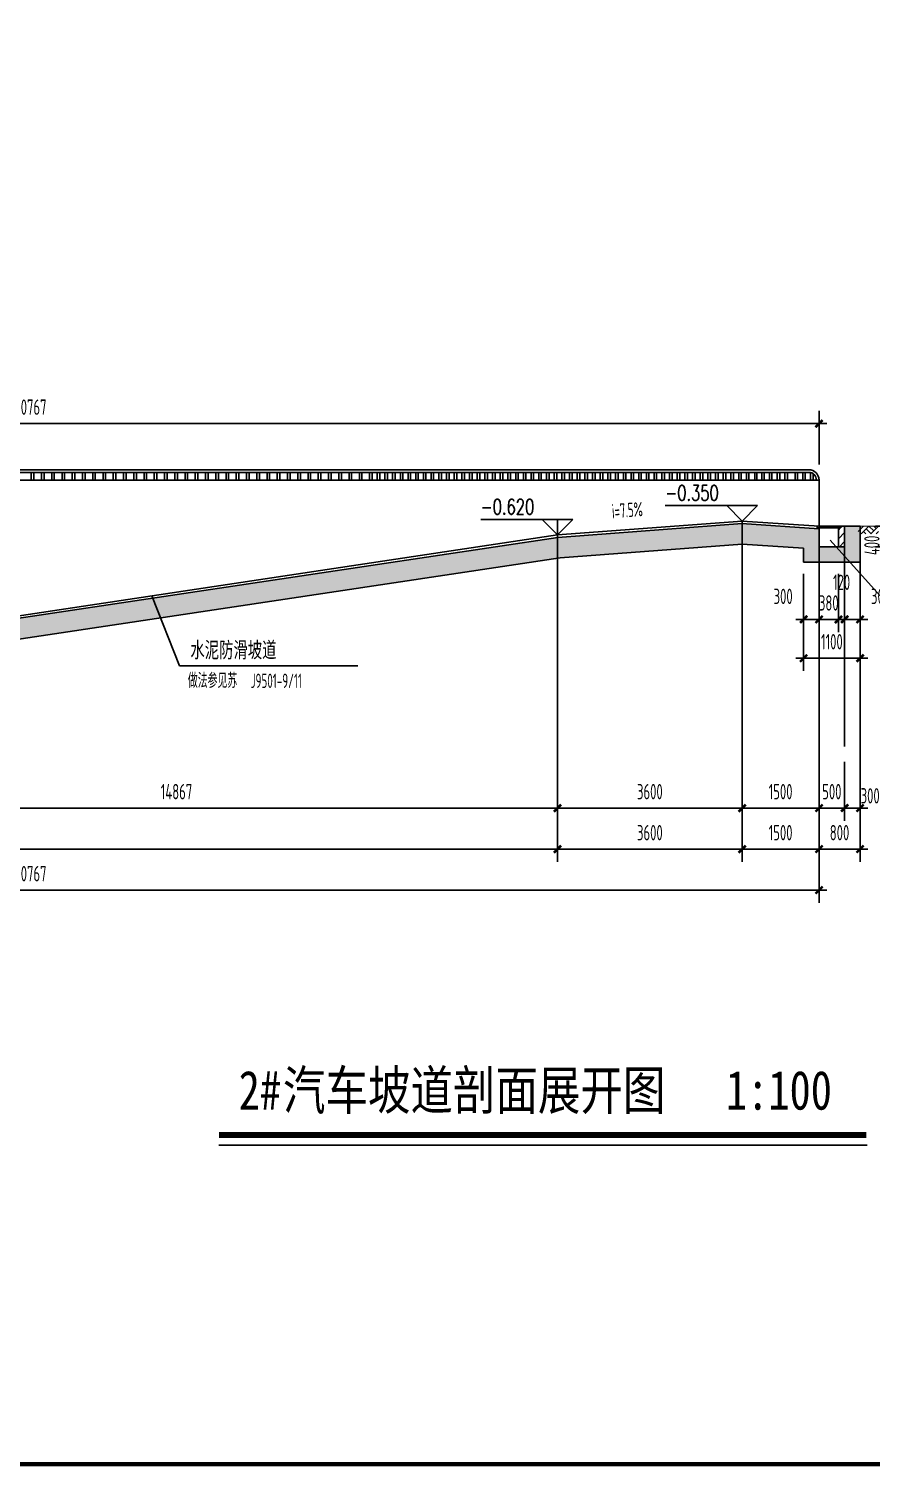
# Model space of a CAD drawing. Extents: x 1596194 to 1987057, y -212608 to 63160.
# Drawn here: x 1952829 to 1969264, y -163920 to -135880 of the extents above; entities that cross this region are included whole.
import ezdxf

# ---------------------------------------------------------------- set-up
doc = ezdxf.new("R2010")
doc.units = 0
doc.header["$LTSCALE"] = 100
doc.header["$MEASUREMENT"] = 0
doc.linetypes.add('CONTINOUS', pattern=[0])
doc.layers.get('0').update_dxf_attribs({"linetype": 'CONTINUOUS'})
doc.layers.get('DEFPOINTS').update_dxf_attribs({"linetype": 'CONTINUOUS'})
for name, color, linetype in [('DOTE', 251, 'CONTINUOUS'), ('HA', 150, 'CONTINUOUS'), ('PUB_DIM', 3, 'CONTINUOUS'), ('PUB_TEXT', 30, 'CONTINUOUS'), ('WALL', 2, 'CONTINUOUS'), ('WINDOW', 4, 'CONTINUOUS'), ('图层1', 9, 'CONTINUOUS')]:
    doc.layers.add(name, color=color, linetype=linetype)
doc.styles.add('_TCH_DIM', font='SIMPLEX', dxfattribs={"bigfont": 'GBCBIG'})
doc.styles.add('DIM_FONT', font='SYSZ.shx', dxfattribs={"width": 0.7, "bigfont": 'SYFS.shx'})
doc.styles.get("Standard").update_dxf_attribs({"font": 'SimSun.ttf', "width": 0.8})
doc.styles.add('标注', font='SIMPLEX', dxfattribs={"width": 0.8, "bigfont": 'HZTXT'})
doc.dimstyles.new('DIMN', dxfattribs={"dimtxt": 300, "dimasz": 1, "dimexe": 250, "dimexo": 300, "dimgap": 150, "dimtad": 1, "dimdec": 0, "dimzin": 0, "dimdsep": 46, "dimtxsty": 'DIM_FONT', "dimblk": 'ARCHTICK', "dimcen": 0.09, "dimclrt": 7, "dimazin": 2, "dimtfac": 1, "dimtdec": 0, "dimtix": 1, "dimtmove": 2, "dimatfit": 3, "dimldrblk": 'DOT', "dimfxl": 0, "dimtolj": 1, "dimtzin": 0, "dimarcsym": 0})

# ---------------------------------------------------------------- blocks, each defined once
blk = doc.blocks.new('_archtick')
blk.add_line((-150, 0), (150, 0))
at = {"const_width": 50}
blk.add_lwpolyline([(-70, -70), (70, 70)], dxfattribs=at)
blk = doc.blocks.new('*D721')
at = {"layer": 'DEFPOINTS', "color": 0}
for p in [(1968245, -143583), (1937478, -144683), (1968245, -144683)]:
    blk.add_point(p, dxfattribs=at)
at = {"layer": 'PUB_DIM', "color": 0, "lineweight": -2}
for p, q in [((1937478, -144383), (1937478, -143333)), ((1968245, -144383), (1968245, -143333)), ((1937478, -143583), (1968245, -143583))]:
    blk.add_line(p, q, dxfattribs=at)
at = {"layer": 'PUB_DIM', "color": 0, "lineweight": -2, "rotation": 180}
blk.add_blockref('_archtick', (1937478, -143583), dxfattribs=at)
at = {"layer": 'PUB_DIM', "color": 0, "lineweight": -2}
blk.add_blockref('_archtick', (1968245, -143583), dxfattribs=at)
at = {"layer": 'PUB_DIM', "color": 7, "insert": (1952861, -143261), "char_height": 300, "attachment_point": 5, "style": 'DIM_FONT'}
blk.add_mtext('\\A1;30767', dxfattribs=at)
blk = doc.blocks.new('_Dot')
at = {"color": 0, "linetype": 'ByBlock', "lineweight": -2}
blk.add_line((-0.5, 0), (-1, 0), dxfattribs=at)
at = {"color": 0, "linetype": 'ByBlock', "const_width": 0.5}
blk.add_lwpolyline([(-0.25, 0, 1), (0.25, 0, 1)], format="xyb", close=True, dxfattribs=at)
blk = doc.blocks.new('$LinePat$00000009')
for p, q in [((0, -210), (210, 0)), ((120, -300), (420, 0)), ((420, 0), (608, -188)), ((495, -300), (795, 0)), ((615, 0), (705, -90)), ((210, -210), (300, -300)), ((315, -105), (502, -293)), ((705, -300), (795, -210))]:
    blk.add_line(p, q)
blk = doc.blocks.new('*D1126')
at = {"layer": 'DEFPOINTS', "color": 0}
for p in [(1967945, -146485), (1969045, -146485), (1969045, -148158)]:
    blk.add_point(p, dxfattribs=at)
at = {"layer": 'PUB_DIM', "color": 0, "lineweight": -2}
for p, q in [((1967945, -146785), (1967945, -148408)), ((1969045, -146785), (1969045, -148408)), ((1967945, -148158), (1969045, -148158))]:
    blk.add_line(p, q, dxfattribs=at)
at = {"layer": 'PUB_DIM', "color": 0, "lineweight": -2, "rotation": 180}
blk.add_blockref('_archtick', (1967945, -148158), dxfattribs=at)
at = {"layer": 'PUB_DIM', "color": 0, "lineweight": -2}
blk.add_blockref('_archtick', (1969045, -148158), dxfattribs=at)
at = {"layer": 'PUB_DIM', "color": 7, "insert": (1968495, -147837), "char_height": 300, "attachment_point": 5, "style": 'DIM_FONT'}
blk.add_mtext('\\A1;1100', dxfattribs=at)
blk = doc.blocks.new('*D1128')
at = {"layer": 'DEFPOINTS', "color": 0}
for p in [(1968245, -146216), (1968625, -146216), (1968625, -147403)]:
    blk.add_point(p, dxfattribs=at)
at = {"layer": 'PUB_DIM', "color": 0, "lineweight": -2}
for p, q in [((1968245, -146516), (1968245, -147653)), ((1968625, -146516), (1968625, -147653)), ((1968245, -147403), (1968244, -147403)), ((1968245, -147403), (1968625, -147403)), ((1968625, -147403), (1968626, -147403))]:
    blk.add_line(p, q, dxfattribs=at)
blk.add_blockref('_archtick', (1968245, -147403), dxfattribs=at)
at = {"layer": 'PUB_DIM', "color": 0, "lineweight": -2, "rotation": 180}
blk.add_blockref('_archtick', (1968625, -147403), dxfattribs=at)
at = {"layer": 'PUB_DIM', "color": 7, "insert": (1968435, -147081), "char_height": 300, "attachment_point": 5, "style": 'DIM_FONT'}
blk.add_mtext('\\A1;380', dxfattribs=at)
blk = doc.blocks.new('*D1129')
at = {"layer": 'DEFPOINTS', "color": 0}
for p in [(1968625, -146216), (1968745, -146216), (1968745, -147403)]:
    blk.add_point(p, dxfattribs=at)
at = {"layer": 'PUB_DIM', "color": 0, "lineweight": -2}
for p, q in [((1968625, -146516), (1968625, -147653)), ((1968745, -146516), (1968745, -147653)), ((1968625, -147403), (1968624, -147403)), ((1968625, -147403), (1968745, -147403)), ((1968745, -147403), (1968746, -147403))]:
    blk.add_line(p, q, dxfattribs=at)
blk.add_blockref('_archtick', (1968625, -147403), dxfattribs=at)
at = {"layer": 'PUB_DIM', "color": 0, "lineweight": -2, "rotation": 180}
blk.add_blockref('_archtick', (1968745, -147403), dxfattribs=at)
at = {"layer": 'PUB_DIM', "color": 7, "insert": (1968685, -146678), "char_height": 300, "attachment_point": 5, "style": 'DIM_FONT'}
blk.add_mtext('\\A1;120', dxfattribs=at)
blk = doc.blocks.new('*D1135')
at = {"layer": 'DEFPOINTS', "color": 0}
for p in [(1937478, -149447), (1968245, -149447), (1968245, -152683)]:
    blk.add_point(p, dxfattribs=at)
at = {"layer": 'PUB_DIM', "color": 0, "lineweight": -2}
for p, q in [((1937478, -149747), (1937478, -152933)), ((1968245, -149747), (1968245, -152933)), ((1937478, -152683), (1968245, -152683))]:
    blk.add_line(p, q, dxfattribs=at)
at = {"layer": 'PUB_DIM', "color": 0, "lineweight": -2, "rotation": 180}
blk.add_blockref('_archtick', (1937478, -152683), dxfattribs=at)
at = {"layer": 'PUB_DIM', "color": 0, "lineweight": -2}
blk.add_blockref('_archtick', (1968245, -152683), dxfattribs=at)
at = {"layer": 'PUB_DIM', "color": 7, "insert": (1952861, -152362), "char_height": 300, "attachment_point": 5, "style": 'DIM_FONT'}
blk.add_mtext('\\A1;30767', dxfattribs=at)
blk = doc.blocks.new('*D1140')
at = {"layer": 'DEFPOINTS', "color": 0}
for p in [(1941078, -149418), (1963145, -149418), (1963145, -151883)]:
    blk.add_point(p, dxfattribs=at)
at = {"layer": 'PUB_DIM', "color": 0, "lineweight": -2}
for p, q in [((1941078, -149718), (1941078, -152133)), ((1963145, -149718), (1963145, -152133)), ((1941078, -151883), (1963145, -151883))]:
    blk.add_line(p, q, dxfattribs=at)
at = {"layer": 'PUB_DIM', "color": 0, "lineweight": -2, "rotation": 180}
blk.add_blockref('_archtick', (1941078, -151883), dxfattribs=at)
at = {"layer": 'PUB_DIM', "color": 0, "lineweight": -2}
blk.add_blockref('_archtick', (1963145, -151883), dxfattribs=at)
at = {"layer": 'PUB_DIM', "color": 7, "insert": (1952111, -151562), "char_height": 300, "attachment_point": 5, "style": 'DIM_FONT'}
blk.add_mtext('\\A1;22067', dxfattribs=at)
blk = doc.blocks.new('*D1141')
at = {"layer": 'DEFPOINTS', "color": 0}
for p in [(1963145, -149418), (1966745, -149418), (1966745, -151883)]:
    blk.add_point(p, dxfattribs=at)
at = {"layer": 'PUB_DIM', "color": 0, "lineweight": -2}
for p, q in [((1963145, -149718), (1963145, -152133)), ((1966745, -149718), (1966745, -152133)), ((1963145, -151883), (1966745, -151883))]:
    blk.add_line(p, q, dxfattribs=at)
at = {"layer": 'PUB_DIM', "color": 0, "lineweight": -2, "rotation": 180}
blk.add_blockref('_archtick', (1963145, -151883), dxfattribs=at)
at = {"layer": 'PUB_DIM', "color": 0, "lineweight": -2}
blk.add_blockref('_archtick', (1966745, -151883), dxfattribs=at)
at = {"layer": 'PUB_DIM', "color": 7, "insert": (1964945, -151562), "char_height": 300, "attachment_point": 5, "style": 'DIM_FONT'}
blk.add_mtext('\\A1;3600', dxfattribs=at)
blk = doc.blocks.new('*D1142')
at = {"layer": 'DEFPOINTS', "color": 0}
for p in [(1966745, -149418), (1968245, -149418), (1968245, -151883)]:
    blk.add_point(p, dxfattribs=at)
at = {"layer": 'PUB_DIM', "color": 0, "lineweight": -2}
for p, q in [((1966745, -149718), (1966745, -152133)), ((1968245, -149718), (1968245, -152133)), ((1966745, -151883), (1968245, -151883))]:
    blk.add_line(p, q, dxfattribs=at)
at = {"layer": 'PUB_DIM', "color": 0, "lineweight": -2, "rotation": 180}
blk.add_blockref('_archtick', (1966745, -151883), dxfattribs=at)
at = {"layer": 'PUB_DIM', "color": 0, "lineweight": -2}
blk.add_blockref('_archtick', (1968245, -151883), dxfattribs=at)
at = {"layer": 'PUB_DIM', "color": 7, "insert": (1967495, -151562), "char_height": 300, "attachment_point": 5, "style": 'DIM_FONT'}
blk.add_mtext('\\A1;1500', dxfattribs=at)
blk = doc.blocks.new('*D1143')
at = {"layer": 'DEFPOINTS', "color": 0}
for p in [(1968245, -149418), (1969045, -149418), (1969045, -151883)]:
    blk.add_point(p, dxfattribs=at)
at = {"layer": 'PUB_DIM', "color": 0, "lineweight": -2}
for p, q in [((1968245, -149718), (1968245, -152133)), ((1969045, -149718), (1969045, -152133)), ((1968245, -151883), (1968244, -151883)), ((1968245, -151883), (1969045, -151883)), ((1969045, -151883), (1969046, -151883))]:
    blk.add_line(p, q, dxfattribs=at)
blk.add_blockref('_archtick', (1968245, -151883), dxfattribs=at)
at = {"layer": 'PUB_DIM', "color": 0, "lineweight": -2, "rotation": 180}
blk.add_blockref('_archtick', (1969045, -151883), dxfattribs=at)
at = {"layer": 'PUB_DIM', "color": 7, "insert": (1968645, -151562), "char_height": 300, "attachment_point": 5, "style": 'DIM_FONT'}
blk.add_mtext('\\A1;800', dxfattribs=at)
blk = doc.blocks.new('*D1156')
at = {"layer": 'DEFPOINTS', "color": 0}
for p in [(1948278, -149883), (1963145, -149883), (1963145, -151083)]:
    blk.add_point(p, dxfattribs=at)
at = {"layer": 'PUB_DIM', "color": 0, "lineweight": -2}
for p, q in [((1948278, -150183), (1948278, -151333)), ((1963145, -150183), (1963145, -151333)), ((1948278, -151083), (1963145, -151083))]:
    blk.add_line(p, q, dxfattribs=at)
at = {"layer": 'PUB_DIM', "color": 0, "lineweight": -2, "rotation": 180}
blk.add_blockref('_archtick', (1948278, -151083), dxfattribs=at)
at = {"layer": 'PUB_DIM', "color": 0, "lineweight": -2}
blk.add_blockref('_archtick', (1963145, -151083), dxfattribs=at)
at = {"layer": 'PUB_DIM', "color": 7, "insert": (1955711, -150762), "char_height": 300, "attachment_point": 5, "style": 'DIM_FONT'}
blk.add_mtext('\\A1;14867', dxfattribs=at)
blk = doc.blocks.new('*D1157')
at = {"layer": 'DEFPOINTS', "color": 0}
for p in [(1963145, -149883), (1966745, -149883), (1966745, -151083)]:
    blk.add_point(p, dxfattribs=at)
at = {"layer": 'PUB_DIM', "color": 0, "lineweight": -2}
for p, q in [((1963145, -150183), (1963145, -151333)), ((1966745, -150183), (1966745, -151333)), ((1963145, -151083), (1966745, -151083))]:
    blk.add_line(p, q, dxfattribs=at)
at = {"layer": 'PUB_DIM', "color": 0, "lineweight": -2, "rotation": 180}
blk.add_blockref('_archtick', (1963145, -151083), dxfattribs=at)
at = {"layer": 'PUB_DIM', "color": 0, "lineweight": -2}
blk.add_blockref('_archtick', (1966745, -151083), dxfattribs=at)
at = {"layer": 'PUB_DIM', "color": 7, "insert": (1964945, -150762), "char_height": 300, "attachment_point": 5, "style": 'DIM_FONT'}
blk.add_mtext('\\A1;3600', dxfattribs=at)
blk = doc.blocks.new('*D1158')
at = {"layer": 'DEFPOINTS', "color": 0}
for p in [(1966745, -149883), (1968245, -149883), (1968245, -151083)]:
    blk.add_point(p, dxfattribs=at)
at = {"layer": 'PUB_DIM', "color": 0, "lineweight": -2}
for p, q in [((1966745, -150183), (1966745, -151333)), ((1968245, -150183), (1968245, -151333)), ((1966745, -151083), (1968245, -151083))]:
    blk.add_line(p, q, dxfattribs=at)
at = {"layer": 'PUB_DIM', "color": 0, "lineweight": -2, "rotation": 180}
blk.add_blockref('_archtick', (1966745, -151083), dxfattribs=at)
at = {"layer": 'PUB_DIM', "color": 0, "lineweight": -2}
blk.add_blockref('_archtick', (1968245, -151083), dxfattribs=at)
at = {"layer": 'PUB_DIM', "color": 7, "insert": (1967495, -150762), "char_height": 300, "attachment_point": 5, "style": 'DIM_FONT'}
blk.add_mtext('\\A1;1500', dxfattribs=at)
blk = doc.blocks.new('*D1159')
at = {"layer": 'DEFPOINTS', "color": 0}
for p in [(1968245, -149883), (1968745, -149883), (1968745, -151083)]:
    blk.add_point(p, dxfattribs=at)
at = {"layer": 'PUB_DIM', "color": 0, "lineweight": -2}
for p, q in [((1968245, -150183), (1968245, -151333)), ((1968745, -150183), (1968745, -151333)), ((1968245, -151083), (1968244, -151083)), ((1968245, -151083), (1968745, -151083)), ((1968745, -151083), (1968746, -151083))]:
    blk.add_line(p, q, dxfattribs=at)
blk.add_blockref('_archtick', (1968245, -151083), dxfattribs=at)
at = {"layer": 'PUB_DIM', "color": 0, "lineweight": -2, "rotation": 180}
blk.add_blockref('_archtick', (1968745, -151083), dxfattribs=at)
at = {"layer": 'PUB_DIM', "color": 7, "insert": (1968495, -150762), "char_height": 300, "attachment_point": 5, "style": 'DIM_FONT'}
blk.add_mtext('\\A1;500', dxfattribs=at)
blk = doc.blocks.new('*D1160')
at = {"layer": 'DEFPOINTS', "color": 0}
for p in [(1968745, -149883), (1969045, -149883), (1969045, -151083)]:
    blk.add_point(p, dxfattribs=at)
at = {"layer": 'PUB_DIM', "color": 0, "lineweight": -2}
for p, q in [((1968745, -150183), (1968745, -151333)), ((1969045, -150183), (1969045, -151333)), ((1968745, -151083), (1969045, -151083))]:
    blk.add_line(p, q, dxfattribs=at)
at = {"layer": 'PUB_DIM', "color": 0, "lineweight": -2, "rotation": 180}
blk.add_blockref('_archtick', (1968745, -151083), dxfattribs=at)
at = {"layer": 'PUB_DIM', "color": 0, "lineweight": -2}
blk.add_blockref('_archtick', (1969045, -151083), dxfattribs=at)
at = {"layer": 'PUB_DIM', "color": 7, "insert": (1969243, -150843), "char_height": 300, "attachment_point": 5, "style": 'DIM_FONT'}
blk.add_mtext('\\A1;300', dxfattribs=at)

msp = doc.modelspace()

# ---------------------------------------------------------------- hatches: boundary and pattern name
at = {"layer": 'HA'}
h = msp.add_hatch(dxfattribs=at)
h.set_pattern_fill('钢筋混凝土', color=256, scale=100, style=0)
h.set_pattern_definition([(45, (0, 0), (-176.776695, 176.776695), []), (50, (0, 0), (717.26018, -62.75213), [75, -825]), (355, (0, 0), (-138.75133, 752.19213), [60, -660]), (100.4514, (59.8, -5.2), (578.50938, 689.43954), [63.7402, -701.1421]), (46.1842, (0, 200), (1067.24105, -165.519), [112.5, -1237.5]), (96.6356, (88.9, 186.2), (934.6627, 974.11787), [95.6103, -1051.713]), (351.1842, (0, 200), (934.66195, 974.1186), [90, -990]), (21, (100, 150), (596.90705, -402.61889), [75, -825]), (326, (100, 150), (243.31533, 725.15005), [60, -660]), (71.4514, (149.74, 116.45), (840.22263, 322.5305), [63.7402, -701.1421]), (37.5, (0, 0), (12.159855, 332.893854), [0, -652, 0, -670, 0, -662.5]), (7.5, (0, 0), (263.06954, 394.41171), [0, -382, 0, -637, 0, -252.5]), (327.5, (-223, 0), (533.822436, -22.55487), [0, -250, 0, -780, 0, -1035]), (317.5, (-323, 0), (583.18617, 100.10498), [0, -325, 0, -518, 0, -735])])
h.paths.add_polyline_path([(1948277.962, -148438.212), (1963195.234, -146200.655), (1966746.832, -145934.286), (1967944.962, -146014.161), (1967944.962, -146283.162), (1969044.962, -146283.162), (1969044.962, -145583.162), (1968744.962, -145583.162), (1968744.962, -145983.162), (1968244.962, -145983.162), (1968244.962, -145633.273), (1966745.169, -145533.287), (1963150.547, -145802.883), (1947877.962, -148093.737), (1947877.962, -149433.162), (1934021.962, -149433.162), (1934021.962, -149883.162), (1948277.962, -149883.162)])
h = msp.add_hatch(dxfattribs=at)
h.set_pattern_fill('普通砖', color=256, scale=100, style=0)
h.set_pattern_definition([(45, (1530586.92, -173921.14), (-88.388348, 88.388348), [])])
h.paths.add_polyline_path([(1968744.962, -145583.162), (1968659.962, -145583.162), (1968659.962, -145618.162), (1968624.962, -145618.162), (1968624.962, -145983.162), (1968744.962, -145983.162)])

# ---------------------------------------------------------------- linework, layer by layer
at = {"color": 50, "linetype": 'Continuous', "const_width": 80}
msp.add_lwpolyline([(1987017.155, -163880.481), (1907517.155, -163880.481), (1907517.155, -107880.481), (1987017.155, -107880.481)], close=True, dxfattribs=at)
at = {"layer": 'DOTE'}
for p, q in [((1963144.962, -145468.271), (1963144.962, -149883.162)), ((1966744.962, -145483.162), (1966744.962, -149883.162)), ((1968244.962, -145583.162), (1968244.962, -149883.162)), ((1968744.962, -145583.162), (1968744.962, -149883.162)), ((1969044.962, -145583.162), (1969044.962, -149883.162))]:
    msp.add_line(p, q, dxfattribs=at)
at = {"layer": 'PUB_DIM'}
for p, q in [((1967044.962, -145183.162), (1965244.962, -145183.162)), ((1966744.962, -145483.162), (1966444.962, -145183.162)), ((1966744.962, -145483.162), (1967044.962, -145183.162)), ((1963444.962, -145453.162), (1961644.962, -145453.162)), ((1963144.962, -145753.162), (1962844.962, -145453.162)), ((1963144.962, -145753.162), (1963444.962, -145453.162))]:
    msp.add_line(p, q, dxfattribs=at)
msp.add_lwpolyline([(1963866.071, -145598.798, 0, 0, 0), (1965208.741, -145498.098, 80, 0, 0), (1965507.901, -145475.661, 0, 0, 0)], format="xyseb", dxfattribs=at)
at = {"layer": 'PUB_TEXT'}
for p, q in [((1970349.969, -147965.753), (1968459.776, -145852.992)), ((1955769.647, -148307.205), (1955231.422, -146940.175)), ((1955769.647, -148307.205), (1959248.438, -148307.205)), ((1956539.037, -157660.371), (1969186.358, -157660.371))]:
    msp.add_line(p, q, dxfattribs=at)
at = {"layer": 'PUB_TEXT', "const_width": 120}
msp.add_lwpolyline([(1956539.037, -157460.371), (1969165.123, -157460.371)], dxfattribs=at)
at = {"layer": 'WALL'}
for p, q in [((1947877.962, -148093.737), (1963152.378, -145802.609)), ((1963148.701, -145803.022), (1966748.701, -145533.022)), ((1966741.636, -145533.051), (1968241.636, -145633.051)), ((1968244.962, -145633.273), (1968244.962, -145983.162)), ((1968744.962, -145583.162), (1968624.962, -145583.162)), ((1968624.962, -145618.162), (1968624.962, -145983.162)), ((1968659.962, -145583.162), (1968659.962, -145618.162)), ((1968744.962, -145583.162), (1968744.962, -145983.162)), ((1968744.962, -145583.162), (1969044.962, -145583.162)), ((1969044.962, -145583.162), (1969044.962, -146283.162)), ((1963195.234, -146200.655), (1966746.832, -145934.286)), ((1966746.832, -145934.286), (1967944.962, -146014.161)), ((1967944.962, -146014.161), (1967944.962, -146283.162)), ((1968244.962, -145983.162), (1968744.962, -145983.162)), ((1948277.962, -148438.212), (1963195.234, -146200.655)), ((1967944.962, -146283.162), (1969044.962, -146283.162))]:
    msp.add_line(p, q, dxfattribs=at)
at = {"layer": 'WINDOW'}
for p, q in [((1937777.962, -144683.162), (1968244.962, -144683.162)), ((1968244.962, -145583.162), (1968244.962, -144683.162)), ((1963144.962, -145753.162), (1966744.962, -145483.162)), ((1966744.962, -145483.162), (1968244.962, -145583.162)), ((1941077.962, -149063.162), (1963144.962, -145753.162)), ((1968209.962, -145618.162), (1968209.962, -145580.827)), ((1968209.962, -145618.162), (1968659.962, -145618.162)), ((1968244.962, -145583.162), (1968659.962, -145583.162)), ((1968244.962, -145633.273), (1968244.962, -145618.162))]:
    msp.add_line(p, q, dxfattribs=at)
at = {"layer": '图层1', "linetype": 'CONTINOUS'}
for p, q in [((1937502.483, -144483.162), (1968044.961, -144483.162)), ((1937527.962, -144533.162), (1968045.015, -144533.162)), ((1952877.462, -144683.162), (1952877.462, -144533.162)), ((1952927.462, -144683.162), (1952927.462, -144533.162)), ((1953077.462, -144683.162), (1953077.462, -144533.162)), ((1953127.462, -144683.162), (1953127.462, -144533.162)), ((1953277.462, -144683.162), (1953277.462, -144533.162)), ((1953327.462, -144683.162), (1953327.462, -144533.162)), ((1953477.462, -144683.162), (1953477.462, -144533.162)), ((1953527.462, -144683.162), (1953527.462, -144533.162)), ((1953677.462, -144683.162), (1953677.462, -144533.162)), ((1953727.462, -144683.162), (1953727.462, -144533.162)), ((1953877.462, -144683.162), (1953877.462, -144533.162)), ((1953927.462, -144683.162), (1953927.462, -144533.162)), ((1954077.462, -144683.162), (1954077.462, -144533.162)), ((1954127.462, -144683.162), (1954127.462, -144533.162)), ((1954277.462, -144683.162), (1954277.462, -144533.162)), ((1954327.462, -144683.162), (1954327.462, -144533.162)), ((1954477.462, -144683.162), (1954477.462, -144533.162)), ((1954527.462, -144683.162), (1954527.462, -144533.162)), ((1954677.462, -144683.162), (1954677.462, -144533.162)), ((1954727.462, -144683.162), (1954727.462, -144533.162)), ((1954877.462, -144683.162), (1954877.462, -144533.162)), ((1954927.462, -144683.162), (1954927.462, -144533.162)), ((1955077.462, -144683.162), (1955077.462, -144533.162)), ((1955127.462, -144683.162), (1955127.462, -144533.162)), ((1955277.462, -144683.162), (1955277.462, -144533.162)), ((1955327.462, -144683.162), (1955327.462, -144533.162)), ((1955477.462, -144683.162), (1955477.462, -144533.162)), ((1955527.462, -144683.162), (1955527.462, -144533.162)), ((1955677.462, -144683.162), (1955677.462, -144533.162)), ((1955727.462, -144683.162), (1955727.462, -144533.162)), ((1955877.462, -144683.162), (1955877.462, -144533.162)), ((1955927.462, -144683.162), (1955927.462, -144533.162)), ((1956077.462, -144683.162), (1956077.462, -144533.162)), ((1956127.462, -144683.162), (1956127.462, -144533.162)), ((1956277.462, -144683.162), (1956277.462, -144533.162)), ((1956327.462, -144683.162), (1956327.462, -144533.162)), ((1956477.462, -144683.162), (1956477.462, -144533.162)), ((1956527.462, -144683.162), (1956527.462, -144533.162)), ((1956677.462, -144683.162), (1956677.462, -144533.162)), ((1956727.462, -144683.162), (1956727.462, -144533.162)), ((1956877.462, -144683.162), (1956877.462, -144533.162)), ((1956927.462, -144683.162), (1956927.462, -144533.162)), ((1957077.462, -144683.162), (1957077.462, -144533.162)), ((1957127.462, -144683.162), (1957127.462, -144533.162)), ((1957277.462, -144683.162), (1957277.462, -144533.162)), ((1957327.462, -144683.162), (1957327.462, -144533.162)), ((1957477.462, -144683.162), (1957477.462, -144533.162)), ((1957527.462, -144683.162), (1957527.462, -144533.162)), ((1957677.462, -144683.162), (1957677.462, -144533.162)), ((1957727.462, -144683.162), (1957727.462, -144533.162)), ((1957877.462, -144683.162), (1957877.462, -144533.162)), ((1957927.462, -144683.162), (1957927.462, -144533.162)), ((1958077.462, -144683.162), (1958077.462, -144533.162)), ((1958127.462, -144683.162), (1958127.462, -144533.162)), ((1958277.462, -144683.162), (1958277.462, -144533.162)), ((1958327.462, -144683.162), (1958327.462, -144533.162)), ((1958477.462, -144683.162), (1958477.462, -144533.162)), ((1958527.462, -144683.162), (1958527.462, -144533.162)), ((1958677.462, -144683.162), (1958677.462, -144533.162)), ((1958727.462, -144683.162), (1958727.462, -144533.162)), ((1958877.462, -144683.162), (1958877.462, -144533.162)), ((1958927.462, -144683.162), (1958927.462, -144533.162)), ((1959077.462, -144683.162), (1959077.462, -144533.162)), ((1959127.462, -144683.162), (1959127.462, -144533.162)), ((1959277.462, -144683.162), (1959277.462, -144533.162)), ((1959327.462, -144683.162), (1959327.462, -144533.162)), ((1959477.462, -144683.162), (1959477.462, -144533.162)), ((1959527.462, -144683.162), (1959527.462, -144533.162)), ((1959627.462, -144683.162), (1959627.462, -144533.162)), ((1959677.462, -144683.162), (1959677.462, -144533.162)), ((1959777.462, -144683.162), (1959777.462, -144533.162)), ((1959827.462, -144683.162), (1959827.462, -144533.162)), ((1959927.462, -144683.162), (1959927.462, -144533.162)), ((1959977.462, -144683.162), (1959977.462, -144533.162)), ((1960077.462, -144683.162), (1960077.462, -144533.162)), ((1960127.462, -144683.162), (1960127.462, -144533.162)), ((1960227.462, -144683.162), (1960227.462, -144533.162)), ((1960277.462, -144683.162), (1960277.462, -144533.162)), ((1960377.462, -144683.162), (1960377.462, -144533.162)), ((1960427.462, -144683.162), (1960427.462, -144533.162)), ((1960527.462, -144683.162), (1960527.462, -144533.162)), ((1960577.462, -144683.162), (1960577.462, -144533.162)), ((1960677.462, -144683.162), (1960677.462, -144533.162)), ((1960727.462, -144683.162), (1960727.462, -144533.162)), ((1960827.462, -144683.162), (1960827.462, -144533.162)), ((1960877.462, -144683.162), (1960877.462, -144533.162)), ((1960977.462, -144683.162), (1960977.462, -144533.162)), ((1961027.462, -144683.162), (1961027.462, -144533.162)), ((1961127.462, -144683.162), (1961127.462, -144533.162)), ((1961177.462, -144683.162), (1961177.462, -144533.162)), ((1961277.462, -144683.162), (1961277.462, -144533.162)), ((1961327.462, -144683.162), (1961327.462, -144533.162)), ((1961427.462, -144683.162), (1961427.462, -144533.162)), ((1961477.462, -144683.162), (1961477.462, -144533.162)), ((1961577.462, -144683.162), (1961577.462, -144533.162)), ((1961627.462, -144683.162), (1961627.462, -144533.162)), ((1961727.462, -144683.162), (1961727.462, -144533.162)), ((1961777.462, -144683.162), (1961777.462, -144533.162)), ((1961877.462, -144683.162), (1961877.462, -144533.162)), ((1961927.462, -144683.162), (1961927.462, -144533.162)), ((1962027.462, -144683.162), (1962027.462, -144533.162)), ((1962077.462, -144683.162), (1962077.462, -144533.162)), ((1962177.462, -144683.162), (1962177.462, -144533.162)), ((1962227.462, -144683.162), (1962227.462, -144533.162)), ((1962327.462, -144683.162), (1962327.462, -144533.162)), ((1962377.462, -144683.162), (1962377.462, -144533.162)), ((1962477.462, -144683.162), (1962477.462, -144533.162)), ((1962527.462, -144683.162), (1962527.462, -144533.162)), ((1962627.462, -144683.162), (1962627.462, -144533.162)), ((1962677.462, -144683.162), (1962677.462, -144533.162)), ((1962777.462, -144683.162), (1962777.462, -144533.162)), ((1962827.462, -144683.162), (1962827.462, -144533.162)), ((1962927.462, -144683.162), (1962927.462, -144533.162)), ((1962977.462, -144683.162), (1962977.462, -144533.162)), ((1963077.462, -144683.162), (1963077.462, -144533.162)), ((1963127.462, -144683.162), (1963127.462, -144533.162)), ((1963227.462, -144683.162), (1963227.462, -144533.162)), ((1963277.462, -144683.162), (1963277.462, -144533.162)), ((1963377.462, -144683.162), (1963377.462, -144533.162)), ((1963427.462, -144683.162), (1963427.462, -144533.162)), ((1963527.462, -144683.162), (1963527.462, -144533.162)), ((1963577.462, -144683.162), (1963577.462, -144533.162)), ((1963677.462, -144683.162), (1963677.462, -144533.162)), ((1963727.462, -144683.162), (1963727.462, -144533.162)), ((1963827.462, -144683.162), (1963827.462, -144533.162)), ((1963877.462, -144683.162), (1963877.462, -144533.162)), ((1963977.462, -144683.162), (1963977.462, -144533.162)), ((1964027.462, -144683.162), (1964027.462, -144533.162)), ((1964127.462, -144683.162), (1964127.462, -144533.162)), ((1964177.462, -144683.162), (1964177.462, -144533.162)), ((1964277.462, -144683.162), (1964277.462, -144533.162)), ((1964327.462, -144683.162), (1964327.462, -144533.162)), ((1964427.462, -144683.162), (1964427.462, -144533.162)), ((1964477.462, -144683.162), (1964477.462, -144533.162)), ((1964577.462, -144683.162), (1964577.462, -144533.162)), ((1964627.462, -144683.162), (1964627.462, -144533.162)), ((1964727.462, -144683.162), (1964727.462, -144533.162)), ((1964777.462, -144683.162), (1964777.462, -144533.162)), ((1964877.462, -144683.162), (1964877.462, -144533.162)), ((1964927.462, -144683.162), (1964927.462, -144533.162)), ((1965027.462, -144683.162), (1965027.462, -144533.162)), ((1965077.462, -144683.162), (1965077.462, -144533.162)), ((1965177.462, -144683.162), (1965177.462, -144533.162)), ((1965227.462, -144683.162), (1965227.462, -144533.162)), ((1965327.462, -144683.162), (1965327.462, -144533.162)), ((1965377.462, -144683.162), (1965377.462, -144533.162)), ((1965477.462, -144683.162), (1965477.462, -144533.162)), ((1965527.462, -144683.162), (1965527.462, -144533.162)), ((1965627.462, -144683.162), (1965627.462, -144533.162)), ((1965677.462, -144683.162), (1965677.462, -144533.162)), ((1965777.462, -144683.162), (1965777.462, -144533.162)), ((1965827.462, -144683.162), (1965827.462, -144533.162)), ((1965927.462, -144683.162), (1965927.462, -144533.162)), ((1965977.462, -144683.162), (1965977.462, -144533.162)), ((1966077.462, -144683.162), (1966077.462, -144533.162)), ((1966127.462, -144683.162), (1966127.462, -144533.162)), ((1966227.462, -144683.162), (1966227.462, -144533.162)), ((1966277.462, -144683.162), (1966277.462, -144533.162)), ((1966377.462, -144683.162), (1966377.462, -144533.162)), ((1966427.462, -144683.162), (1966427.462, -144533.162)), ((1966527.462, -144683.162), (1966527.462, -144533.162)), ((1966577.462, -144683.162), (1966577.462, -144533.162)), ((1966677.462, -144683.162), (1966677.462, -144533.162)), ((1966727.462, -144683.162), (1966727.462, -144533.162)), ((1966827.462, -144683.162), (1966827.462, -144533.162)), ((1966877.462, -144683.162), (1966877.462, -144533.162)), ((1966994.961, -144683.162), (1966994.961, -144533.162)), ((1967033.859, -144683.162), (1967033.859, -144533.162)), ((1967127.462, -144683.162), (1967127.462, -144533.162)), ((1967177.462, -144683.162), (1967177.462, -144533.162)), ((1967277.462, -144683.162), (1967277.462, -144533.162)), ((1967327.462, -144683.162), (1967327.462, -144533.162)), ((1967427.462, -144683.162), (1967427.462, -144533.162)), ((1967477.462, -144683.162), (1967477.462, -144533.162)), ((1967577.462, -144683.162), (1967577.462, -144533.162)), ((1967627.462, -144683.162), (1967627.462, -144533.162)), ((1967777.462, -144683.162), (1967777.462, -144533.162)), ((1967827.462, -144683.162), (1967827.462, -144533.162)), ((1967927.462, -144683.162), (1967927.462, -144533.162)), ((1967977.462, -144683.162), (1967977.462, -144533.162)), ((1968077.462, -144683.162), (1968077.462, -144536.725)), ((1968127.462, -144683.162), (1968127.462, -144557.887)), ((1968194.962, -144683.162), (1968194.962, -144683.162)), ((1968244.962, -144683.162), (1968244.962, -144683.162))]:
    msp.add_line(p, q, dxfattribs=at)
at = {"layer": '图层1', "const_width": 20}
msp.add_lwpolyline([(1969044.962, -145583.162), (1971034.325, -145583.162)], dxfattribs=at)
at = {"layer": '图层1', "linetype": 'CONTINOUS'}
for radius in [200, 150]:
    msp.add_arc((1968044.962, -144683.162), radius, 0, 90, dxfattribs=at)

# ---------------------------------------------------------------- block references
at = {"layer": '图层1', "xscale": 0.5, "yscale": 0.5, "zscale": 0.5}
msp.add_blockref('$LinePat$00000009', (1969009.698, -145583.162), dxfattribs=at)

# ---------------------------------------------------------------- texts
at = {"layer": 'PUB_TEXT'}
for s, height, style, width, p in [('-0.350', 297.5, '_TCH_DIM', 0.705882, (1965244.962, -145083.162)), ('-0.620', 297.5, '_TCH_DIM', 0.705882, (1961644.962, -145353.162)), ('水泥防滑坡道', 350, '标注', 0.8, (1955981.86, -148182.544)), ('做法参见苏', 289.3701, 'DIM_FONT', 0.7, (1955932.662, -148740.011)), ('J9501-9/11', 280, 'DIM_FONT', 0.65625, (1957157.662, -148740.011))]:
    msp.add_text(s, height=height, dxfattribs=dict(at, style=style, width=width)).set_placement(p)
at = {"layer": 'PUB_TEXT', "style": 'DIM_FONT', "width": 0.65625}
msp.add_text('i=7.5%', height=280, rotation=4.2891533, dxfattribs=at).set_placement((1964214.064, -145432.305))
at = {"layer": 'PUB_TEXT', "width": 0.8}
for s, p in [('汽车坡道剖面展开图', (1957788.677, -156964.479)), ('2#', (1956924.542, -156964.479)), ('1:100', (1966430.027, -156964.479))]:
    msp.add_text(s, height=759.4937, dxfattribs=at).set_placement(p)

# ---------------------------------------------------------------- dimensions: what is measured, and where the dimension line sits
at = {"layer": 'PUB_DIM'}
for p1, p2, distance, picture, middle in [((1937477.962, -144683.162), (1968244.962, -144683.162), 1100.532, '*D721', (1952861.462, -143261.202)), ((1968244.962, -146215.647), (1968624.962, -146215.647), -1187.061, '*D1128', (1968434.962, -147081.279)), ((1967944.962, -146484.661), (1969044.962, -146484.661), -1673.39, '*D1126', (1968494.962, -147836.622)), ((1937477.962, -149447.234), (1968244.962, -149447.234), -3235.928, '*D1135', (1952861.462, -152361.733)), ((1941077.962, -149418.455), (1963144.962, -149418.455), -2464.707, '*D1140', (1952111.462, -151561.733)), ((1963144.962, -149418.455), (1966744.962, -149418.455), -2464.707, '*D1141', (1964944.962, -151561.733)), ((1966744.962, -149418.455), (1968244.962, -149418.455), -2464.707, '*D1142', (1967494.962, -151561.733)), ((1968244.962, -149418.455), (1969044.962, -149418.455), -2464.707, '*D1143', (1968644.962, -151561.733)), ((1948277.962, -149883.162), (1963144.962, -149883.162), -1200, '*D1156', (1955711.462, -150761.733)), ((1963144.962, -149883.162), (1966744.962, -149883.162), -1200, '*D1157', (1964944.962, -150761.733)), ((1966744.962, -149883.162), (1968244.962, -149883.162), -1200, '*D1158', (1967494.962, -150761.733)), ((1968244.962, -149883.162), (1968744.962, -149883.162), -1200, '*D1159', (1968494.962, -150761.733))]:
    dim = msp.add_aligned_dim(p1=p1, p2=p2, distance=distance, dimstyle='DIMN', dxfattribs=at)
    dim.commit()
    dim.dimension.update_dxf_attribs({"geometry": picture, "text_midpoint": middle})
for base, p1, p2, angle, location in [((1969776.022, -145583.162), (1969044.962, -145983.162), (1969044.962, -145583.162), 90, (1969276.15, -145957.554)), ((1968244.962, -147402.708), (1967944.962, -146215.647), (1968244.962, -146215.647), 0, (1967544.962, -146952.708)), ((1969044.962, -147402.708), (1968744.962, -146215.647), (1969044.962, -146215.647), 0, (1969444.962, -146952.708))]:
    msp.add_linear_dim(base=base, p1=p1, p2=p2, angle=angle, location=location, dimstyle='DIMN', dxfattribs=at).render()
for base, p1, p2, picture, middle in [((1968744.962, -147402.708), (1968624.962, -146215.647), (1968744.962, -146215.647), '*D1129', (1968684.962, -146677.708)), ((1969044.962, -151083.162), (1968744.962, -149883.162), (1969044.962, -149883.162), '*D1160', (1969242.64, -150843.162))]:
    dim = msp.add_linear_dim(base=base, p1=p1, p2=p2, angle=0, dimstyle='DIMN', dxfattribs=at)
    dim.commit()
    dim.dimension.update_dxf_attribs({"geometry": picture, "text_midpoint": middle, "dimtype": 129})

doc.saveas('drawing.dxf')
